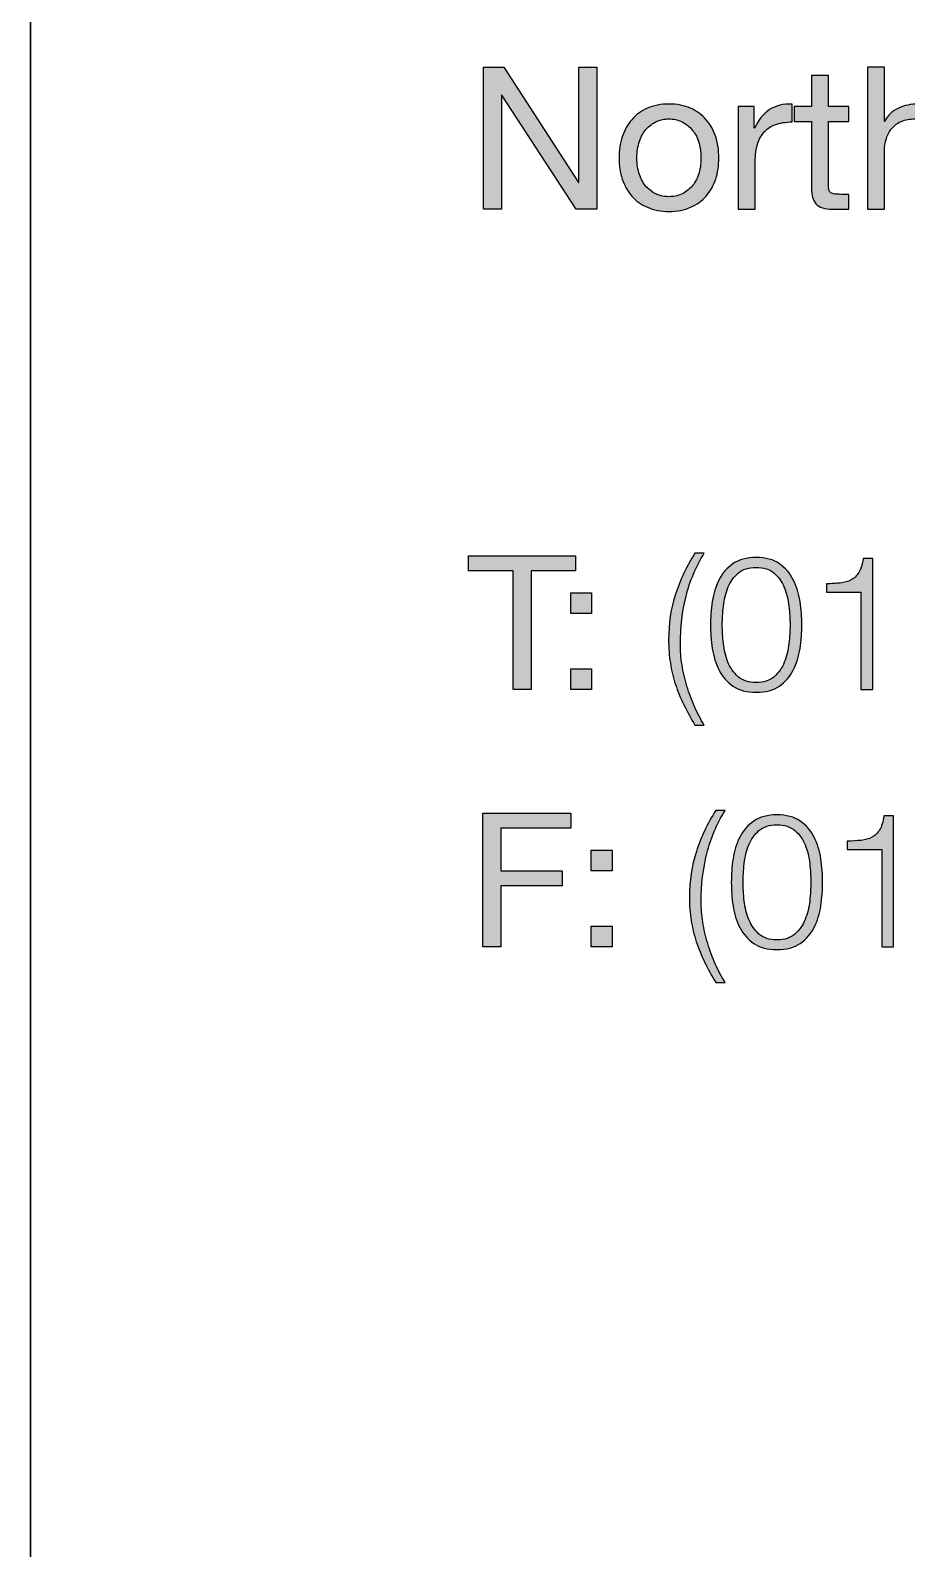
# Paper-space layout 'A1mask (portrait)' of a CAD drawing. Extents: x 0 to 565, y 0 to 805.
# Drawn here: x 385 to 403.16, y 31.46 to 62.92 of the extents above; entities that cross this region are included whole.
import ezdxf
from ezdxf.enums import TextEntityAlignment as Align

# ---------------------------------------------------------------- set-up
doc = ezdxf.new("R2010")
doc.units = 0
doc.layers.get('0').update_dxf_attribs({"linetype": 'CONTINUOUS'})
doc.layers.get('Defpoints').update_dxf_attribs({"linetype": 'CONTINUOUS'})
doc.layers.add('JPP_Mask', color=7, linetype='CONTINUOUS')
doc.styles.add('JPP', font='arial.ttf')

# ---------------------------------------------------------------- blocks, each defined once
blk = doc.blocks.new('A1mask (portrait)')
at = {"true_color": 0x004a91}
blk.add_hatch(color=154, dxfattribs=at).paths.add_polyline_path([(394.807, 62.151), (394.391, 62.151), (394.391, 59.209), (394.762, 59.209), (394.762, 61.57), (394.77, 61.57), (396.307, 59.209), (396.735, 59.209), (396.735, 62.151), (396.364, 62.151), (396.364, 59.765), (396.356, 59.765)])
h = blk.add_hatch(color=154, dxfattribs=at)
edge = h.paths.add_edge_path()
edge.add_spline(control_points=[(401.96, 61.339), (401.96, 61.339), (401.96, 61.03), (401.96, 61.03), (401.96, 61.03), (401.535, 61.03), (401.535, 61.03), (401.535, 61.03), (401.535, 59.708), (401.535, 59.708), (401.535, 59.667), (401.539, 59.634), (401.546, 59.609), (401.552, 59.584), (401.566, 59.565), (401.585, 59.551), (401.604, 59.537), (401.631, 59.529), (401.665, 59.524), (401.7, 59.52), (401.744, 59.518), (401.799, 59.518), (401.799, 59.518), (401.96, 59.518), (401.96, 59.518), (401.96, 59.518), (401.96, 59.209), (401.96, 59.209), (401.96, 59.209), (401.692, 59.209), (401.692, 59.209), (401.601, 59.209), (401.524, 59.215), (401.459, 59.228), (401.395, 59.24), (401.342, 59.263), (401.302, 59.296), (401.263, 59.329), (401.233, 59.375), (401.214, 59.436), (401.195, 59.496), (401.185, 59.576), (401.185, 59.675), (401.185, 59.675), (401.185, 61.03), (401.185, 61.03), (401.185, 61.03), (400.822, 61.03), (400.822, 61.03), (400.822, 61.03), (400.822, 61.339), (400.822, 61.339), (400.822, 61.339), (401.185, 61.339), (401.185, 61.339), (401.185, 61.339), (401.185, 61.978), (401.185, 61.978), (401.185, 61.978), (401.535, 61.978), (401.535, 61.978), (401.535, 61.978), (401.535, 61.339), (401.535, 61.339), (401.535, 61.339), (401.96, 61.339), (401.96, 61.339)], knot_values=[0, 0, 0, 0, 1, 1, 1, 2, 2, 2, 3, 3, 3, 4, 4, 4, 5, 5, 5, 6, 6, 6, 7, 7, 7, 8, 8, 8, 9, 9, 9, 10, 10, 10, 11, 11, 11, 12, 12, 12, 13, 13, 13, 14, 14, 14, 15, 15, 15, 16, 16, 16, 17, 17, 17, 18, 18, 18, 19, 19, 19, 20, 20, 20, 21, 21, 21, 22, 22, 22, 22], degree=3, periodic=0)
h = blk.add_hatch(color=154, dxfattribs=at)
edge = h.paths.add_edge_path()
edge.add_spline(control_points=[(402.697, 62.151), (402.697, 62.151), (402.697, 61.026), (402.697, 61.026), (402.697, 61.026), (402.705, 61.026), (402.705, 61.026), (402.732, 61.092), (402.771, 61.148), (402.821, 61.193), (402.87, 61.239), (402.926, 61.275), (402.988, 61.304), (403.049, 61.333), (403.114, 61.355), (403.181, 61.368), (403.248, 61.382), (403.314, 61.389), (403.377, 61.389), (403.517, 61.389), (403.634, 61.37), (403.727, 61.331), (403.82, 61.292), (403.896, 61.239), (403.954, 61.17), (404.011, 61.102), (404.052, 61.02), (404.075, 60.925), (404.099, 60.83), (404.11, 60.725), (404.11, 60.61), (404.11, 60.61), (404.11, 59.209), (404.11, 59.209), (404.11, 59.209), (403.76, 59.209), (403.76, 59.209), (403.76, 59.209), (403.76, 60.651), (403.76, 60.651), (403.76, 60.783), (403.721, 60.887), (403.645, 60.964), (403.567, 61.041), (403.462, 61.08), (403.327, 61.08), (403.22, 61.08), (403.127, 61.063), (403.049, 61.03), (402.971, 60.998), (402.906, 60.951), (402.854, 60.89), (402.801, 60.83), (402.762, 60.759), (402.736, 60.678), (402.71, 60.597), (402.697, 60.509), (402.697, 60.413), (402.697, 60.413), (402.697, 59.209), (402.697, 59.209), (402.697, 59.209), (402.347, 59.209), (402.347, 59.209), (402.347, 59.209), (402.347, 62.151), (402.347, 62.151), (402.347, 62.151), (402.697, 62.151), (402.697, 62.151)], knot_values=[0, 0, 0, 0, 1, 1, 1, 2, 2, 2, 3, 3, 3, 4, 4, 4, 5, 5, 5, 6, 6, 6, 7, 7, 7, 8, 8, 8, 9, 9, 9, 10, 10, 10, 11, 11, 11, 12, 12, 12, 13, 13, 13, 14, 14, 14, 15, 15, 15, 16, 16, 16, 17, 17, 17, 18, 18, 18, 19, 19, 19, 20, 20, 20, 21, 21, 21, 22, 22, 22, 23, 23, 23, 23], degree=3, periodic=0)
h = blk.add_hatch(color=154, dxfattribs=at)
edge = h.paths.add_edge_path(flags=16)
edge.add_spline(control_points=[(397.619, 59.928), (397.653, 59.828), (397.701, 59.744), (397.761, 59.677), (397.821, 59.61), (397.892, 59.558), (397.973, 59.523), (398.054, 59.487), (398.14, 59.469), (398.231, 59.469), (398.322, 59.469), (398.407, 59.487), (398.488, 59.523), (398.569, 59.558), (398.64, 59.61), (398.7, 59.677), (398.761, 59.744), (398.808, 59.828), (398.843, 59.928), (398.877, 60.029), (398.894, 60.143), (398.894, 60.272), (398.894, 60.401), (398.877, 60.516), (398.843, 60.616), (398.808, 60.716), (398.761, 60.801), (398.7, 60.87), (398.64, 60.938), (398.569, 60.99), (398.488, 61.026), (398.407, 61.062), (398.322, 61.08), (398.231, 61.08), (398.14, 61.08), (398.054, 61.062), (397.973, 61.026), (397.892, 60.99), (397.821, 60.938), (397.761, 60.87), (397.701, 60.801), (397.653, 60.716), (397.619, 60.616), (397.585, 60.516), (397.568, 60.401), (397.568, 60.272), (397.568, 60.143), (397.585, 60.029), (397.619, 59.928)], knot_values=[0, 0, 0, 0, 1, 1, 1, 2, 2, 2, 3, 3, 3, 4, 4, 4, 5, 5, 5, 6, 6, 6, 7, 7, 7, 8, 8, 8, 9, 9, 9, 10, 10, 10, 11, 11, 11, 12, 12, 12, 13, 13, 13, 14, 14, 14, 15, 15, 15, 16, 16, 16, 16], degree=3, periodic=0)
edge = h.paths.add_edge_path()
edge.add_spline(control_points=[(397.263, 60.711), (397.306, 60.847), (397.373, 60.965), (397.46, 61.065), (397.548, 61.166), (397.657, 61.245), (397.786, 61.302), (397.915, 61.36), (398.063, 61.389), (398.231, 61.389), (398.401, 61.389), (398.55, 61.36), (398.678, 61.302), (398.805, 61.245), (398.913, 61.166), (399.001, 61.065), (399.089, 60.965), (399.155, 60.847), (399.199, 60.711), (399.243, 60.575), (399.265, 60.429), (399.265, 60.272), (399.265, 60.116), (399.243, 59.97), (399.199, 59.835), (399.155, 59.701), (399.089, 59.584), (399.001, 59.483), (398.913, 59.383), (398.805, 59.305), (398.678, 59.249), (398.55, 59.192), (398.401, 59.164), (398.231, 59.164), (398.063, 59.164), (397.915, 59.192), (397.786, 59.249), (397.657, 59.305), (397.548, 59.383), (397.46, 59.483), (397.373, 59.584), (397.306, 59.701), (397.263, 59.835), (397.219, 59.97), (397.197, 60.116), (397.197, 60.272), (397.197, 60.429), (397.219, 60.575), (397.263, 60.711)], knot_values=[0, 0, 0, 0, 1, 1, 1, 2, 2, 2, 3, 3, 3, 4, 4, 4, 5, 5, 5, 6, 6, 6, 7, 7, 7, 8, 8, 8, 9, 9, 9, 10, 10, 10, 11, 11, 11, 12, 12, 12, 13, 13, 13, 14, 14, 14, 15, 15, 15, 16, 16, 16, 16], degree=3, periodic=0)
h = blk.add_hatch(color=154, dxfattribs=at)
edge = h.paths.add_edge_path()
edge.add_spline(control_points=[(399.994, 61.339), (399.994, 61.339), (399.994, 60.89), (399.994, 60.89), (399.994, 60.89), (400.003, 60.89), (400.003, 60.89), (400.087, 61.063), (400.192, 61.191), (400.316, 61.274), (400.439, 61.356), (400.596, 61.394), (400.785, 61.389), (400.785, 61.389), (400.785, 61.018), (400.785, 61.018), (400.645, 61.018), (400.526, 60.999), (400.427, 60.96), (400.328, 60.922), (400.248, 60.866), (400.188, 60.791), (400.128, 60.717), (400.084, 60.627), (400.056, 60.521), (400.029, 60.416), (400.015, 60.294), (400.015, 60.157), (400.015, 60.157), (400.015, 59.209), (400.015, 59.209), (400.015, 59.209), (399.665, 59.209), (399.665, 59.209), (399.665, 59.209), (399.665, 61.339), (399.665, 61.339), (399.665, 61.339), (399.994, 61.339), (399.994, 61.339)], knot_values=[0, 0, 0, 0, 1, 1, 1, 2, 2, 2, 3, 3, 3, 4, 4, 4, 5, 5, 5, 6, 6, 6, 7, 7, 7, 8, 8, 8, 9, 9, 9, 10, 10, 10, 11, 11, 11, 12, 12, 12, 13, 13, 13, 13], degree=3, periodic=0)
at = {"true_color": 0x0081c6}
for points in [[(395.373, 51.715), (396.296, 51.715), (396.296, 52.025), (394.081, 52.025), (394.081, 51.715), (395.004, 51.715), (395.004, 49.256), (395.373, 49.256)], [(396.625, 51.261), (396.195, 51.261), (396.195, 50.831), (396.625, 50.831)], [(396.625, 49.687), (396.195, 49.687), (396.195, 49.256), (396.625, 49.256)], [(396.195, 46.693), (394.376, 46.693), (394.376, 43.924), (394.745, 43.924), (394.745, 45.193), (396.016, 45.193), (396.016, 45.503), (394.745, 45.503), (394.745, 46.383), (396.195, 46.383)], [(397.052, 45.929), (396.621, 45.929), (396.621, 45.499), (397.052, 45.499)], [(397.052, 44.355), (396.621, 44.355), (396.621, 43.924), (397.052, 43.924)]]:
    blk.add_hatch(color=142, dxfattribs=at).paths.add_polyline_path(points)
at = {"true_color": 0x004a91}
h = blk.add_hatch(color=154, dxfattribs=at)
edge = h.paths.add_edge_path()
edge.add_spline(control_points=[(398.467, 50.199), (398.467, 50.545), (398.506, 50.876), (398.585, 51.191)], knot_values=[7, 7, 7, 7, 8, 8, 8, 8], degree=3, periodic=0)
edge.add_spline(control_points=[(398.585, 51.191), (398.664, 51.507), (398.79, 51.804), (398.963, 52.083)], knot_values=[6, 6, 6, 6, 7, 7, 7, 7], degree=3, periodic=0)
edge.add_spline(control_points=[(398.963, 52.083), (398.963, 52.083), (398.77, 52.083), (398.77, 52.083), (398.599, 51.817), (398.465, 51.535), (398.368, 51.236), (398.271, 50.937), (398.223, 50.622), (398.223, 50.288)], knot_values=[3, 3, 3, 3, 4, 4, 4, 5, 5, 5, 6, 6, 6, 6], degree=3, periodic=0)
edge.add_spline(control_points=[(398.223, 50.288), (398.223, 50.117), (398.235, 49.957), (398.26, 49.805)], knot_values=[2, 2, 2, 2, 3, 3, 3, 3], degree=3, periodic=0)
edge.add_spline(control_points=[(398.26, 49.805), (398.284, 49.654), (398.32, 49.507), (398.366, 49.365)], knot_values=[1, 1, 1, 1, 2, 2, 2, 2], degree=3, periodic=0)
edge.add_spline(control_points=[(398.366, 49.365), (398.413, 49.223), (398.47, 49.082), (398.539, 48.942)], knot_values=[0, 0, 0, 0, 1, 1, 1, 1], degree=3, periodic=0)
edge.add_spline(control_points=[(398.539, 48.942), (398.607, 48.803), (398.684, 48.662), (398.77, 48.52)], knot_values=[13, 13, 13, 13, 14, 14, 14, 14], degree=3, periodic=0)
edge.add_spline(control_points=[(398.77, 48.52), (398.77, 48.52), (398.963, 48.52), (398.963, 48.52), (398.888, 48.639), (398.821, 48.766), (398.76, 48.904)], knot_values=[11, 11, 11, 11, 12, 12, 12, 13, 13, 13, 13], degree=3, periodic=0)
edge.add_spline(control_points=[(398.76, 48.904), (398.699, 49.041), (398.646, 49.182), (398.603, 49.328)], knot_values=[10, 10, 10, 10, 11, 11, 11, 11], degree=3, periodic=0)
edge.add_spline(control_points=[(398.603, 49.328), (398.559, 49.474), (398.525, 49.621), (398.502, 49.768)], knot_values=[9, 9, 9, 9, 10, 10, 10, 10], degree=3, periodic=0)
edge.add_spline(control_points=[(398.502, 49.768), (398.478, 49.916), (398.467, 50.059), (398.467, 50.199)], knot_values=[8, 8, 8, 8, 9, 9, 9, 9], degree=3, periodic=0)
h = blk.add_hatch(color=154, dxfattribs=at)
edge = h.paths.add_edge_path()
edge.add_spline(control_points=[(400.984, 50.598), (400.984, 50.756), (400.972, 50.917), (400.947, 51.083)], knot_values=[2, 2, 2, 2, 3, 3, 3, 3], degree=3, periodic=0)
edge.add_spline(control_points=[(400.947, 51.083), (400.922, 51.248), (400.876, 51.398), (400.807, 51.533)], knot_values=[1, 1, 1, 1, 2, 2, 2, 2], degree=3, periodic=0)
edge.add_spline(control_points=[(400.807, 51.533), (400.739, 51.667), (400.644, 51.778), (400.52, 51.864)], knot_values=[0, 0, 0, 0, 1, 1, 1, 1], degree=3, periodic=0)
edge.add_spline(control_points=[(400.52, 51.864), (400.398, 51.951), (400.237, 51.994), (400.038, 51.994)], knot_values=[15, 15, 15, 15, 16, 16, 16, 16], degree=3, periodic=0)
edge.add_spline(control_points=[(400.038, 51.994), (399.841, 51.994), (399.681, 51.951), (399.557, 51.864)], knot_values=[14, 14, 14, 14, 15, 15, 15, 15], degree=3, periodic=0)
edge.add_spline(control_points=[(399.557, 51.864), (399.433, 51.778), (399.337, 51.667), (399.268, 51.533), (399.199, 51.398), (399.153, 51.248), (399.128, 51.083)], knot_values=[12, 12, 12, 12, 13, 13, 13, 14, 14, 14, 14], degree=3, periodic=0)
edge.add_spline(control_points=[(399.128, 51.083), (399.104, 50.917), (399.092, 50.755), (399.092, 50.594)], knot_values=[11, 11, 11, 11, 12, 12, 12, 12], degree=3, periodic=0)
edge.add_spline(control_points=[(399.092, 50.594), (399.092, 50.436), (399.104, 50.275), (399.128, 50.109)], knot_values=[10, 10, 10, 10, 11, 11, 11, 11], degree=3, periodic=0)
edge.add_spline(control_points=[(399.128, 50.109), (399.153, 49.944), (399.199, 49.794), (399.268, 49.66), (399.337, 49.525), (399.433, 49.415), (399.557, 49.33)], knot_values=[8, 8, 8, 8, 9, 9, 9, 10, 10, 10, 10], degree=3, periodic=0)
edge.add_spline(control_points=[(399.557, 49.33), (399.681, 49.245), (399.841, 49.202), (400.038, 49.202)], knot_values=[7, 7, 7, 7, 8, 8, 8, 8], degree=3, periodic=0)
edge.add_spline(control_points=[(400.038, 49.202), (400.237, 49.202), (400.398, 49.245), (400.52, 49.33)], knot_values=[6, 6, 6, 6, 7, 7, 7, 7], degree=3, periodic=0)
edge.add_spline(control_points=[(400.52, 49.33), (400.644, 49.415), (400.739, 49.525), (400.807, 49.66)], knot_values=[5, 5, 5, 5, 6, 6, 6, 6], degree=3, periodic=0)
edge.add_spline(control_points=[(400.807, 49.66), (400.876, 49.794), (400.922, 49.944), (400.947, 50.109)], knot_values=[4, 4, 4, 4, 5, 5, 5, 5], degree=3, periodic=0)
edge.add_spline(control_points=[(400.947, 50.109), (400.972, 50.275), (400.984, 50.438), (400.984, 50.598)], knot_values=[3, 3, 3, 3, 4, 4, 4, 4], degree=3, periodic=0)
edge = h.paths.add_edge_path(flags=16)
edge.add_spline(control_points=[(399.336, 50.598), (399.336, 50.714), (399.344, 50.843), (399.359, 50.982)], knot_values=[2, 2, 2, 2, 3, 3, 3, 3], degree=3, periodic=0)
edge.add_spline(control_points=[(399.359, 50.982), (399.375, 51.121), (399.406, 51.251), (399.454, 51.37)], knot_values=[1, 1, 1, 1, 2, 2, 2, 2], degree=3, periodic=0)
edge.add_spline(control_points=[(399.454, 51.37), (399.502, 51.489), (399.572, 51.588), (399.666, 51.668)], knot_values=[0, 0, 0, 0, 1, 1, 1, 1], degree=3, periodic=0)
edge.add_spline(control_points=[(399.666, 51.668), (399.759, 51.749), (399.883, 51.788), (400.038, 51.788)], knot_values=[15, 15, 15, 15, 16, 16, 16, 16], degree=3, periodic=0)
edge.add_spline(control_points=[(400.038, 51.788), (400.193, 51.788), (400.317, 51.749), (400.41, 51.668)], knot_values=[14, 14, 14, 14, 15, 15, 15, 15], degree=3, periodic=0)
edge.add_spline(control_points=[(400.41, 51.668), (400.503, 51.588), (400.573, 51.489), (400.621, 51.37)], knot_values=[13, 13, 13, 13, 14, 14, 14, 14], degree=3, periodic=0)
edge.add_spline(control_points=[(400.621, 51.37), (400.669, 51.251), (400.701, 51.121), (400.716, 50.982)], knot_values=[12, 12, 12, 12, 13, 13, 13, 13], degree=3, periodic=0)
edge.add_spline(control_points=[(400.716, 50.982), (400.732, 50.843), (400.74, 50.714), (400.74, 50.598)], knot_values=[11, 11, 11, 11, 12, 12, 12, 12], degree=3, periodic=0)
edge.add_spline(control_points=[(400.74, 50.598), (400.74, 50.479), (400.732, 50.35), (400.716, 50.212), (400.701, 50.074), (400.669, 49.945), (400.621, 49.824), (400.573, 49.704), (400.503, 49.604), (400.41, 49.524)], knot_values=[8, 8, 8, 8, 9, 9, 9, 10, 10, 10, 11, 11, 11, 11], degree=3, periodic=0)
edge.add_spline(control_points=[(400.41, 49.524), (400.317, 49.444), (400.193, 49.404), (400.038, 49.404)], knot_values=[7, 7, 7, 7, 8, 8, 8, 8], degree=3, periodic=0)
edge.add_spline(control_points=[(400.038, 49.404), (399.883, 49.404), (399.759, 49.444), (399.666, 49.524), (399.572, 49.604), (399.502, 49.704), (399.454, 49.824), (399.406, 49.945), (399.375, 50.074), (399.359, 50.212), (399.344, 50.35), (399.336, 50.479), (399.336, 50.598)], knot_values=[3, 3, 3, 3, 4, 4, 4, 5, 5, 5, 6, 6, 6, 7, 7, 7, 7], degree=3, periodic=0)
h = blk.add_hatch(color=154, dxfattribs=at)
edge = h.paths.add_edge_path()
edge.add_spline(control_points=[(402.453, 50.614), (402.453, 51.292), (402.453, 51.971), (402.453, 51.971), (402.453, 51.971), (402.404, 51.971), (402.354, 51.971)], knot_values=[3.5, 3.5, 3.5, 3.5, 4, 4, 4, 4.5, 4.5, 4.5, 4.5], degree=3, periodic=0)
edge.add_spline(control_points=[(402.354, 51.971), (402.305, 51.971), (402.255, 51.971), (402.255, 51.971), (402.237, 51.847), (402.207, 51.751), (402.164, 51.682), (402.122, 51.613), (402.069, 51.562), (402.005, 51.529)], knot_values=[1, 1, 1, 1, 1.5, 1.5, 1.5, 2.5, 2.5, 2.5, 3.5, 3.5, 3.5, 3.5], degree=3, periodic=0)
edge.add_spline(control_points=[(402.005, 51.529), (401.942, 51.495), (401.867, 51.474), (401.781, 51.465)], knot_values=[0, 0, 0, 0, 1, 1, 1, 1], degree=3, periodic=0)
edge.add_spline(control_points=[(401.781, 51.465), (401.694, 51.456), (401.597, 51.45), (401.492, 51.447)], knot_values=[9, 9, 9, 9, 10, 10, 10, 10], degree=3, periodic=0)
edge.add_spline(control_points=[(401.492, 51.447), (401.492, 51.447), (401.492, 51.273), (401.492, 51.273), (401.492, 51.273), (401.671, 51.273), (401.85, 51.273)], knot_values=[7.5, 7.5, 7.5, 7.5, 8.5, 8.5, 8.5, 9, 9, 9, 9], degree=3, periodic=0)
edge.add_spline(control_points=[(401.85, 51.273), (402.03, 51.273), (402.209, 51.273), (402.209, 51.273), (402.209, 51.273), (402.209, 50.769), (402.209, 50.265)], knot_values=[6.5, 6.5, 6.5, 6.5, 7, 7, 7, 7.5, 7.5, 7.5, 7.5], degree=3, periodic=0)
edge.add_spline(control_points=[(402.209, 50.265), (402.209, 49.761), (402.209, 49.256), (402.209, 49.256), (402.209, 49.256), (402.27, 49.256), (402.331, 49.256)], knot_values=[5.5, 5.5, 5.5, 5.5, 6, 6, 6, 6.5, 6.5, 6.5, 6.5], degree=3, periodic=0)
edge.add_spline(control_points=[(402.331, 49.256), (402.392, 49.256), (402.453, 49.256), (402.453, 49.256), (402.453, 49.256), (402.453, 49.935), (402.453, 50.614)], knot_values=[4.5, 4.5, 4.5, 4.5, 5, 5, 5, 5.5, 5.5, 5.5, 5.5], degree=3, periodic=0)
h = blk.add_hatch(color=154, dxfattribs=at)
edge = h.paths.add_edge_path()
edge.add_spline(control_points=[(398.898, 44.867), (398.898, 45.213), (398.937, 45.544), (399.016, 45.86)], knot_values=[7, 7, 7, 7, 8, 8, 8, 8], degree=3, periodic=0)
edge.add_spline(control_points=[(399.016, 45.86), (399.095, 46.175), (399.221, 46.472), (399.394, 46.751)], knot_values=[6, 6, 6, 6, 7, 7, 7, 7], degree=3, periodic=0)
edge.add_spline(control_points=[(399.394, 46.751), (399.394, 46.751), (399.2, 46.751), (399.2, 46.751), (399.029, 46.485), (398.896, 46.203), (398.799, 45.904), (398.702, 45.605), (398.654, 45.29), (398.654, 44.956)], knot_values=[3, 3, 3, 3, 4, 4, 4, 5, 5, 5, 6, 6, 6, 6], degree=3, periodic=0)
edge.add_spline(control_points=[(398.654, 44.956), (398.654, 44.786), (398.666, 44.625), (398.69, 44.473)], knot_values=[2, 2, 2, 2, 3, 3, 3, 3], degree=3, periodic=0)
edge.add_spline(control_points=[(398.69, 44.473), (398.715, 44.322), (398.751, 44.175), (398.797, 44.033)], knot_values=[1, 1, 1, 1, 2, 2, 2, 2], degree=3, periodic=0)
edge.add_spline(control_points=[(398.797, 44.033), (398.843, 43.891), (398.901, 43.75), (398.969, 43.61)], knot_values=[0, 0, 0, 0, 1, 1, 1, 1], degree=3, periodic=0)
edge.add_spline(control_points=[(398.969, 43.61), (399.038, 43.471), (399.115, 43.33), (399.2, 43.188)], knot_values=[13, 13, 13, 13, 14, 14, 14, 14], degree=3, periodic=0)
edge.add_spline(control_points=[(399.2, 43.188), (399.2, 43.188), (399.394, 43.188), (399.394, 43.188), (399.319, 43.307), (399.251, 43.435), (399.19, 43.572)], knot_values=[11, 11, 11, 11, 12, 12, 12, 13, 13, 13, 13], degree=3, periodic=0)
edge.add_spline(control_points=[(399.19, 43.572), (399.13, 43.709), (399.077, 43.85), (399.034, 43.996)], knot_values=[10, 10, 10, 10, 11, 11, 11, 11], degree=3, periodic=0)
edge.add_spline(control_points=[(399.034, 43.996), (398.99, 44.142), (398.956, 44.289), (398.933, 44.436)], knot_values=[9, 9, 9, 9, 10, 10, 10, 10], degree=3, periodic=0)
edge.add_spline(control_points=[(398.933, 44.436), (398.909, 44.584), (398.898, 44.727), (398.898, 44.867)], knot_values=[8, 8, 8, 8, 9, 9, 9, 9], degree=3, periodic=0)
h = blk.add_hatch(color=154, dxfattribs=at)
edge = h.paths.add_edge_path()
edge.add_spline(control_points=[(401.415, 45.266), (401.415, 45.424), (401.402, 45.586), (401.378, 45.751)], knot_values=[2, 2, 2, 2, 3, 3, 3, 3], degree=3, periodic=0)
edge.add_spline(control_points=[(401.378, 45.751), (401.353, 45.916), (401.307, 46.066), (401.238, 46.201)], knot_values=[1, 1, 1, 1, 2, 2, 2, 2], degree=3, periodic=0)
edge.add_spline(control_points=[(401.238, 46.201), (401.17, 46.335), (401.074, 46.446), (400.951, 46.532)], knot_values=[0, 0, 0, 0, 1, 1, 1, 1], degree=3, periodic=0)
edge.add_spline(control_points=[(400.951, 46.532), (400.829, 46.619), (400.668, 46.662), (400.468, 46.662)], knot_values=[15, 15, 15, 15, 16, 16, 16, 16], degree=3, periodic=0)
edge.add_spline(control_points=[(400.468, 46.662), (400.272, 46.662), (400.112, 46.619), (399.988, 46.532)], knot_values=[14, 14, 14, 14, 15, 15, 15, 15], degree=3, periodic=0)
edge.add_spline(control_points=[(399.988, 46.532), (399.863, 46.446), (399.767, 46.335), (399.699, 46.201), (399.63, 46.066), (399.584, 45.916), (399.559, 45.751)], knot_values=[12, 12, 12, 12, 13, 13, 13, 14, 14, 14, 14], degree=3, periodic=0)
edge.add_spline(control_points=[(399.559, 45.751), (399.534, 45.586), (399.523, 45.423), (399.523, 45.262)], knot_values=[11, 11, 11, 11, 12, 12, 12, 12], degree=3, periodic=0)
edge.add_spline(control_points=[(399.523, 45.262), (399.523, 45.105), (399.534, 44.943), (399.559, 44.777)], knot_values=[10, 10, 10, 10, 11, 11, 11, 11], degree=3, periodic=0)
edge.add_spline(control_points=[(399.559, 44.777), (399.584, 44.612), (399.63, 44.462), (399.699, 44.328), (399.767, 44.193), (399.863, 44.084), (399.988, 43.998)], knot_values=[8, 8, 8, 8, 9, 9, 9, 10, 10, 10, 10], degree=3, periodic=0)
edge.add_spline(control_points=[(399.988, 43.998), (400.112, 43.913), (400.272, 43.87), (400.468, 43.87)], knot_values=[7, 7, 7, 7, 8, 8, 8, 8], degree=3, periodic=0)
edge.add_spline(control_points=[(400.468, 43.87), (400.668, 43.87), (400.829, 43.913), (400.951, 43.998)], knot_values=[6, 6, 6, 6, 7, 7, 7, 7], degree=3, periodic=0)
edge.add_spline(control_points=[(400.951, 43.998), (401.074, 44.084), (401.17, 44.193), (401.238, 44.328)], knot_values=[5, 5, 5, 5, 6, 6, 6, 6], degree=3, periodic=0)
edge.add_spline(control_points=[(401.238, 44.328), (401.307, 44.462), (401.353, 44.612), (401.378, 44.777)], knot_values=[4, 4, 4, 4, 5, 5, 5, 5], degree=3, periodic=0)
edge.add_spline(control_points=[(401.378, 44.777), (401.402, 44.943), (401.415, 45.106), (401.415, 45.266)], knot_values=[3, 3, 3, 3, 4, 4, 4, 4], degree=3, periodic=0)
edge = h.paths.add_edge_path(flags=16)
edge.add_spline(control_points=[(399.767, 45.266), (399.767, 45.382), (399.774, 45.511), (399.79, 45.65)], knot_values=[2, 2, 2, 2, 3, 3, 3, 3], degree=3, periodic=0)
edge.add_spline(control_points=[(399.79, 45.65), (399.806, 45.79), (399.837, 45.919), (399.885, 46.038)], knot_values=[1, 1, 1, 1, 2, 2, 2, 2], degree=3, periodic=0)
edge.add_spline(control_points=[(399.885, 46.038), (399.933, 46.157), (400.003, 46.256), (400.096, 46.336)], knot_values=[0, 0, 0, 0, 1, 1, 1, 1], degree=3, periodic=0)
edge.add_spline(control_points=[(400.096, 46.336), (400.19, 46.417), (400.314, 46.456), (400.468, 46.456)], knot_values=[15, 15, 15, 15, 16, 16, 16, 16], degree=3, periodic=0)
edge.add_spline(control_points=[(400.468, 46.456), (400.624, 46.456), (400.748, 46.417), (400.841, 46.336)], knot_values=[14, 14, 14, 14, 15, 15, 15, 15], degree=3, periodic=0)
edge.add_spline(control_points=[(400.841, 46.336), (400.934, 46.256), (401.004, 46.157), (401.052, 46.038)], knot_values=[13, 13, 13, 13, 14, 14, 14, 14], degree=3, periodic=0)
edge.add_spline(control_points=[(401.052, 46.038), (401.1, 45.919), (401.132, 45.79), (401.147, 45.65)], knot_values=[12, 12, 12, 12, 13, 13, 13, 13], degree=3, periodic=0)
edge.add_spline(control_points=[(401.147, 45.65), (401.163, 45.511), (401.17, 45.382), (401.17, 45.266)], knot_values=[11, 11, 11, 11, 12, 12, 12, 12], degree=3, periodic=0)
edge.add_spline(control_points=[(401.17, 45.266), (401.17, 45.147), (401.163, 45.018), (401.147, 44.88), (401.132, 44.742), (401.1, 44.613), (401.052, 44.493), (401.004, 44.372), (400.934, 44.272), (400.841, 44.192)], knot_values=[8, 8, 8, 8, 9, 9, 9, 10, 10, 10, 11, 11, 11, 11], degree=3, periodic=0)
edge.add_spline(control_points=[(400.841, 44.192), (400.748, 44.112), (400.624, 44.072), (400.468, 44.072)], knot_values=[7, 7, 7, 7, 8, 8, 8, 8], degree=3, periodic=0)
edge.add_spline(control_points=[(400.468, 44.072), (400.314, 44.072), (400.19, 44.112), (400.096, 44.192), (400.003, 44.272), (399.933, 44.372), (399.885, 44.493), (399.837, 44.613), (399.806, 44.742), (399.79, 44.88), (399.774, 45.018), (399.767, 45.147), (399.767, 45.266)], knot_values=[3, 3, 3, 3, 4, 4, 4, 5, 5, 5, 6, 6, 6, 7, 7, 7, 7], degree=3, periodic=0)
h = blk.add_hatch(color=154, dxfattribs=at)
edge = h.paths.add_edge_path()
edge.add_spline(control_points=[(402.884, 45.282), (402.884, 45.96), (402.884, 46.639), (402.884, 46.639), (402.884, 46.639), (402.834, 46.639), (402.785, 46.639)], knot_values=[3.5, 3.5, 3.5, 3.5, 4, 4, 4, 4.5, 4.5, 4.5, 4.5], degree=3, periodic=0)
edge.add_spline(control_points=[(402.785, 46.639), (402.736, 46.639), (402.686, 46.639), (402.686, 46.639), (402.668, 46.515), (402.638, 46.419), (402.595, 46.35), (402.553, 46.281), (402.5, 46.23), (402.436, 46.197)], knot_values=[1, 1, 1, 1, 1.5, 1.5, 1.5, 2.5, 2.5, 2.5, 3.5, 3.5, 3.5, 3.5], degree=3, periodic=0)
edge.add_spline(control_points=[(402.436, 46.197), (402.373, 46.163), (402.298, 46.142), (402.211, 46.133)], knot_values=[0, 0, 0, 0, 1, 1, 1, 1], degree=3, periodic=0)
edge.add_spline(control_points=[(402.211, 46.133), (402.125, 46.124), (402.028, 46.118), (401.923, 46.115)], knot_values=[9, 9, 9, 9, 10, 10, 10, 10], degree=3, periodic=0)
edge.add_spline(control_points=[(401.923, 46.115), (401.923, 46.115), (401.923, 45.941), (401.923, 45.941), (401.923, 45.941), (402.102, 45.941), (402.281, 45.941)], knot_values=[7.5, 7.5, 7.5, 7.5, 8.5, 8.5, 8.5, 9, 9, 9, 9], degree=3, periodic=0)
edge.add_spline(control_points=[(402.281, 45.941), (402.46, 45.941), (402.64, 45.941), (402.64, 45.941), (402.64, 45.941), (402.64, 45.437), (402.64, 44.933)], knot_values=[6.5, 6.5, 6.5, 6.5, 7, 7, 7, 7.5, 7.5, 7.5, 7.5], degree=3, periodic=0)
edge.add_spline(control_points=[(402.64, 44.933), (402.64, 44.429), (402.64, 43.924), (402.64, 43.924), (402.64, 43.924), (402.701, 43.924), (402.762, 43.924)], knot_values=[5.5, 5.5, 5.5, 5.5, 6, 6, 6, 6.5, 6.5, 6.5, 6.5], degree=3, periodic=0)
edge.add_spline(control_points=[(402.762, 43.924), (402.823, 43.924), (402.884, 43.924), (402.884, 43.924), (402.884, 43.924), (402.884, 44.603), (402.884, 45.282)], knot_values=[4.5, 4.5, 4.5, 4.5, 5, 5, 5, 5.5, 5.5, 5.5, 5.5], degree=3, periodic=0)
at = {"color": 154, "true_color": 0x004a91}
blk.add_line((385, 115), (385, 5), dxfattribs=at)
at = {"layer": 'Defpoints'}
blk.add_lwpolyline([(385, 0), (385, 120), (565, 120)], dxfattribs=at)
at = {"layer": 'Defpoints', "color": 154, "true_color": 0x004a91}
blk.add_lwpolyline([(394.807, 62.151), (396.356, 59.765), (396.364, 59.765), (396.364, 62.151), (396.735, 62.151), (396.735, 59.209), (396.307, 59.209), (394.77, 61.57), (394.762, 61.57), (394.762, 59.209), (394.391, 59.209), (394.391, 62.151), (394.807, 62.151)], dxfattribs=at)
at = {"layer": 'Defpoints', "color": 142, "true_color": 0x0081c6}
for points in [[(394.081, 51.715), (394.081, 52.025), (396.296, 52.025), (396.296, 51.715), (395.373, 51.715), (395.373, 49.256), (395.004, 49.256), (395.004, 51.715), (394.081, 51.715)], [(396.195, 50.831), (396.195, 51.261), (396.625, 51.261), (396.625, 50.831), (396.195, 50.831)], [(396.625, 49.687), (396.625, 49.256), (396.195, 49.256), (396.195, 49.687), (396.625, 49.687)], [(396.195, 46.693), (396.195, 46.383), (394.745, 46.383), (394.745, 45.503), (396.016, 45.503), (396.016, 45.193), (394.745, 45.193), (394.745, 43.924), (394.376, 43.924), (394.376, 46.693), (396.195, 46.693)], [(396.621, 45.499), (396.621, 45.929), (397.052, 45.929), (397.052, 45.499), (396.621, 45.499)], [(397.052, 44.355), (397.052, 43.924), (396.621, 43.924), (396.621, 44.355), (397.052, 44.355)]]:
    blk.add_lwpolyline(points, dxfattribs=at)
at = {"layer": 'Defpoints', "color": 154, "true_color": 0x004a91}
for points, knots in [([(401.96, 61.339), (401.96, 61.339), (401.96, 61.03), (401.96, 61.03), (401.96, 61.03), (401.535, 61.03), (401.535, 61.03), (401.535, 61.03), (401.535, 59.708), (401.535, 59.708), (401.535, 59.667), (401.539, 59.634), (401.546, 59.609), (401.552, 59.584), (401.566, 59.565), (401.585, 59.551), (401.604, 59.537), (401.631, 59.529), (401.665, 59.524), (401.7, 59.52), (401.744, 59.518), (401.799, 59.518), (401.799, 59.518), (401.96, 59.518), (401.96, 59.518), (401.96, 59.518), (401.96, 59.209), (401.96, 59.209), (401.96, 59.209), (401.692, 59.209), (401.692, 59.209), (401.601, 59.209), (401.524, 59.215), (401.459, 59.228), (401.395, 59.24), (401.342, 59.263), (401.302, 59.296), (401.263, 59.329), (401.233, 59.375), (401.214, 59.436), (401.195, 59.496), (401.185, 59.576), (401.185, 59.675), (401.185, 59.675), (401.185, 61.03), (401.185, 61.03), (401.185, 61.03), (400.822, 61.03), (400.822, 61.03), (400.822, 61.03), (400.822, 61.339), (400.822, 61.339), (400.822, 61.339), (401.185, 61.339), (401.185, 61.339), (401.185, 61.339), (401.185, 61.978), (401.185, 61.978), (401.185, 61.978), (401.535, 61.978), (401.535, 61.978), (401.535, 61.978), (401.535, 61.339), (401.535, 61.339), (401.535, 61.339), (401.96, 61.339), (401.96, 61.339)], [0, 0, 0, 0, 1, 1, 1, 2, 2, 2, 3, 3, 3, 4, 4, 4, 5, 5, 5, 6, 6, 6, 7, 7, 7, 8, 8, 8, 9, 9, 9, 10, 10, 10, 11, 11, 11, 12, 12, 12, 13, 13, 13, 14, 14, 14, 15, 15, 15, 16, 16, 16, 17, 17, 17, 18, 18, 18, 19, 19, 19, 20, 20, 20, 21, 21, 21, 22, 22, 22, 22]), ([(402.697, 62.151), (402.697, 62.151), (402.697, 61.026), (402.697, 61.026), (402.697, 61.026), (402.705, 61.026), (402.705, 61.026), (402.732, 61.092), (402.771, 61.148), (402.821, 61.193), (402.87, 61.239), (402.926, 61.275), (402.988, 61.304), (403.049, 61.333), (403.114, 61.355), (403.181, 61.368), (403.248, 61.382), (403.314, 61.389), (403.377, 61.389), (403.517, 61.389), (403.634, 61.37), (403.727, 61.331), (403.82, 61.292), (403.896, 61.239), (403.954, 61.17), (404.011, 61.102), (404.052, 61.02), (404.075, 60.925), (404.099, 60.83), (404.11, 60.725), (404.11, 60.61), (404.11, 60.61), (404.11, 59.209), (404.11, 59.209), (404.11, 59.209), (403.76, 59.209), (403.76, 59.209), (403.76, 59.209), (403.76, 60.651), (403.76, 60.651), (403.76, 60.783), (403.721, 60.887), (403.645, 60.964), (403.567, 61.041), (403.462, 61.08), (403.327, 61.08), (403.22, 61.08), (403.127, 61.063), (403.049, 61.03), (402.971, 60.998), (402.906, 60.951), (402.854, 60.89), (402.801, 60.83), (402.762, 60.759), (402.736, 60.678), (402.71, 60.597), (402.697, 60.509), (402.697, 60.413), (402.697, 60.413), (402.697, 59.209), (402.697, 59.209), (402.697, 59.209), (402.347, 59.209), (402.347, 59.209), (402.347, 59.209), (402.347, 62.151), (402.347, 62.151), (402.347, 62.151), (402.697, 62.151), (402.697, 62.151)], [0, 0, 0, 0, 1, 1, 1, 2, 2, 2, 3, 3, 3, 4, 4, 4, 5, 5, 5, 6, 6, 6, 7, 7, 7, 8, 8, 8, 9, 9, 9, 10, 10, 10, 11, 11, 11, 12, 12, 12, 13, 13, 13, 14, 14, 14, 15, 15, 15, 16, 16, 16, 17, 17, 17, 18, 18, 18, 19, 19, 19, 20, 20, 20, 21, 21, 21, 22, 22, 22, 23, 23, 23, 23]), ([(397.263, 60.711), (397.306, 60.847), (397.373, 60.965), (397.46, 61.065), (397.548, 61.166), (397.657, 61.245), (397.786, 61.302), (397.915, 61.36), (398.063, 61.389), (398.231, 61.389), (398.401, 61.389), (398.55, 61.36), (398.678, 61.302), (398.805, 61.245), (398.913, 61.166), (399.001, 61.065), (399.089, 60.965), (399.155, 60.847), (399.199, 60.711), (399.243, 60.575), (399.265, 60.429), (399.265, 60.272), (399.265, 60.116), (399.243, 59.97), (399.199, 59.835), (399.155, 59.701), (399.089, 59.584), (399.001, 59.483), (398.913, 59.383), (398.805, 59.305), (398.678, 59.249), (398.55, 59.192), (398.401, 59.164), (398.231, 59.164), (398.063, 59.164), (397.915, 59.192), (397.786, 59.249), (397.657, 59.305), (397.548, 59.383), (397.46, 59.483), (397.373, 59.584), (397.306, 59.701), (397.263, 59.835), (397.219, 59.97), (397.197, 60.116), (397.197, 60.272), (397.197, 60.429), (397.219, 60.575), (397.263, 60.711)], [0, 0, 0, 0, 1, 1, 1, 2, 2, 2, 3, 3, 3, 4, 4, 4, 5, 5, 5, 6, 6, 6, 7, 7, 7, 8, 8, 8, 9, 9, 9, 10, 10, 10, 11, 11, 11, 12, 12, 12, 13, 13, 13, 14, 14, 14, 15, 15, 15, 16, 16, 16, 16]), ([(399.994, 61.339), (399.994, 61.339), (399.994, 60.89), (399.994, 60.89), (399.994, 60.89), (400.003, 60.89), (400.003, 60.89), (400.087, 61.063), (400.192, 61.191), (400.316, 61.274), (400.439, 61.356), (400.596, 61.394), (400.785, 61.389), (400.785, 61.389), (400.785, 61.018), (400.785, 61.018), (400.645, 61.018), (400.526, 60.999), (400.427, 60.96), (400.328, 60.922), (400.248, 60.866), (400.188, 60.791), (400.128, 60.717), (400.084, 60.627), (400.056, 60.521), (400.029, 60.416), (400.015, 60.294), (400.015, 60.157), (400.015, 60.157), (400.015, 59.209), (400.015, 59.209), (400.015, 59.209), (399.665, 59.209), (399.665, 59.209), (399.665, 59.209), (399.665, 61.339), (399.665, 61.339), (399.665, 61.339), (399.994, 61.339), (399.994, 61.339)], [0, 0, 0, 0, 1, 1, 1, 2, 2, 2, 3, 3, 3, 4, 4, 4, 5, 5, 5, 6, 6, 6, 7, 7, 7, 8, 8, 8, 9, 9, 9, 10, 10, 10, 11, 11, 11, 12, 12, 12, 13, 13, 13, 13]), ([(397.619, 59.928), (397.653, 59.828), (397.701, 59.744), (397.761, 59.677), (397.821, 59.61), (397.892, 59.558), (397.973, 59.523), (398.054, 59.487), (398.14, 59.469), (398.231, 59.469), (398.322, 59.469), (398.407, 59.487), (398.488, 59.523), (398.569, 59.558), (398.64, 59.61), (398.7, 59.677), (398.761, 59.744), (398.808, 59.828), (398.843, 59.928), (398.877, 60.029), (398.894, 60.143), (398.894, 60.272), (398.894, 60.401), (398.877, 60.516), (398.843, 60.616), (398.808, 60.716), (398.761, 60.801), (398.7, 60.87), (398.64, 60.938), (398.569, 60.99), (398.488, 61.026), (398.407, 61.062), (398.322, 61.08), (398.231, 61.08), (398.14, 61.08), (398.054, 61.062), (397.973, 61.026), (397.892, 60.99), (397.821, 60.938), (397.761, 60.87), (397.701, 60.801), (397.653, 60.716), (397.619, 60.616), (397.585, 60.516), (397.568, 60.401), (397.568, 60.272), (397.568, 60.143), (397.585, 60.029), (397.619, 59.928)], [0, 0, 0, 0, 1, 1, 1, 2, 2, 2, 3, 3, 3, 4, 4, 4, 5, 5, 5, 6, 6, 6, 7, 7, 7, 8, 8, 8, 9, 9, 9, 10, 10, 10, 11, 11, 11, 12, 12, 12, 13, 13, 13, 14, 14, 14, 15, 15, 15, 16, 16, 16, 16]), ([(398.539, 48.942), (398.47, 49.082), (398.413, 49.223), (398.366, 49.365), (398.32, 49.507), (398.284, 49.654), (398.26, 49.805), (398.235, 49.957), (398.223, 50.117), (398.223, 50.288), (398.223, 50.622), (398.271, 50.937), (398.368, 51.236), (398.465, 51.535), (398.599, 51.817), (398.77, 52.083), (398.77, 52.083), (398.963, 52.083), (398.963, 52.083), (398.79, 51.804), (398.664, 51.507), (398.585, 51.191), (398.506, 50.876), (398.467, 50.545), (398.467, 50.199), (398.467, 50.059), (398.478, 49.916), (398.502, 49.768), (398.525, 49.621), (398.559, 49.474), (398.603, 49.328), (398.646, 49.182), (398.699, 49.041), (398.76, 48.904), (398.821, 48.766), (398.888, 48.639), (398.963, 48.52), (398.963, 48.52), (398.77, 48.52), (398.77, 48.52), (398.684, 48.662), (398.607, 48.803), (398.539, 48.942)], [0, 0, 0, 0, 1, 1, 1, 2, 2, 2, 3, 3, 3, 4, 4, 4, 5, 5, 5, 6, 6, 6, 7, 7, 7, 8, 8, 8, 9, 9, 9, 10, 10, 10, 11, 11, 11, 12, 12, 12, 13, 13, 13, 14, 14, 14, 14]), ([(400.52, 51.864), (400.644, 51.778), (400.739, 51.667), (400.807, 51.533), (400.876, 51.398), (400.922, 51.248), (400.947, 51.083), (400.972, 50.917), (400.984, 50.756), (400.984, 50.598), (400.984, 50.438), (400.972, 50.275), (400.947, 50.109), (400.922, 49.944), (400.876, 49.794), (400.807, 49.66), (400.739, 49.525), (400.644, 49.415), (400.52, 49.33), (400.398, 49.245), (400.237, 49.202), (400.038, 49.202), (399.841, 49.202), (399.681, 49.245), (399.557, 49.33), (399.433, 49.415), (399.337, 49.525), (399.268, 49.66), (399.199, 49.794), (399.153, 49.944), (399.128, 50.109), (399.104, 50.275), (399.092, 50.436), (399.092, 50.594), (399.092, 50.755), (399.104, 50.917), (399.128, 51.083), (399.153, 51.248), (399.199, 51.398), (399.268, 51.533), (399.337, 51.667), (399.433, 51.778), (399.557, 51.864), (399.681, 51.951), (399.841, 51.994), (400.038, 51.994), (400.237, 51.994), (400.398, 51.951), (400.52, 51.864)], [0, 0, 0, 0, 1, 1, 1, 2, 2, 2, 3, 3, 3, 4, 4, 4, 5, 5, 5, 6, 6, 6, 7, 7, 7, 8, 8, 8, 9, 9, 9, 10, 10, 10, 11, 11, 11, 12, 12, 12, 13, 13, 13, 14, 14, 14, 15, 15, 15, 16, 16, 16, 16]), ([(401.781, 51.465), (401.867, 51.474), (401.942, 51.495), (402.005, 51.529), (402.069, 51.562), (402.122, 51.613), (402.164, 51.682), (402.207, 51.751), (402.237, 51.847), (402.255, 51.971), (402.255, 51.971), (402.453, 51.971), (402.453, 51.971), (402.453, 51.971), (402.453, 49.256), (402.453, 49.256), (402.453, 49.256), (402.209, 49.256), (402.209, 49.256), (402.209, 49.256), (402.209, 51.273), (402.209, 51.273), (402.209, 51.273), (401.492, 51.273), (401.492, 51.273), (401.492, 51.273), (401.492, 51.447), (401.492, 51.447), (401.597, 51.45), (401.694, 51.456), (401.781, 51.465)], [0, 0, 0, 0, 1, 1, 1, 2, 2, 2, 3, 3, 3, 4, 4, 4, 5, 5, 5, 6, 6, 6, 7, 7, 7, 8, 8, 8, 9, 9, 9, 10, 10, 10, 10]), ([(399.666, 51.668), (399.572, 51.588), (399.502, 51.489), (399.454, 51.37), (399.406, 51.251), (399.375, 51.121), (399.359, 50.982), (399.344, 50.843), (399.336, 50.714), (399.336, 50.598), (399.336, 50.479), (399.344, 50.35), (399.359, 50.212), (399.375, 50.074), (399.406, 49.945), (399.454, 49.824), (399.502, 49.704), (399.572, 49.604), (399.666, 49.524), (399.759, 49.444), (399.883, 49.404), (400.038, 49.404), (400.193, 49.404), (400.317, 49.444), (400.41, 49.524), (400.503, 49.604), (400.573, 49.704), (400.621, 49.824), (400.669, 49.945), (400.701, 50.074), (400.716, 50.212), (400.732, 50.35), (400.74, 50.479), (400.74, 50.598), (400.74, 50.714), (400.732, 50.843), (400.716, 50.982), (400.701, 51.121), (400.669, 51.251), (400.621, 51.37), (400.573, 51.489), (400.503, 51.588), (400.41, 51.668), (400.317, 51.749), (400.193, 51.788), (400.038, 51.788), (399.883, 51.788), (399.759, 51.749), (399.666, 51.668)], [0, 0, 0, 0, 1, 1, 1, 2, 2, 2, 3, 3, 3, 4, 4, 4, 5, 5, 5, 6, 6, 6, 7, 7, 7, 8, 8, 8, 9, 9, 9, 10, 10, 10, 11, 11, 11, 12, 12, 12, 13, 13, 13, 14, 14, 14, 15, 15, 15, 16, 16, 16, 16]), ([(398.969, 43.61), (398.901, 43.75), (398.843, 43.891), (398.797, 44.033), (398.751, 44.175), (398.715, 44.322), (398.69, 44.473), (398.666, 44.625), (398.654, 44.786), (398.654, 44.956), (398.654, 45.29), (398.702, 45.605), (398.799, 45.904), (398.896, 46.203), (399.029, 46.485), (399.2, 46.751), (399.2, 46.751), (399.394, 46.751), (399.394, 46.751), (399.221, 46.472), (399.095, 46.175), (399.016, 45.86), (398.937, 45.544), (398.898, 45.213), (398.898, 44.867), (398.898, 44.727), (398.909, 44.584), (398.933, 44.436), (398.956, 44.289), (398.99, 44.142), (399.034, 43.996), (399.077, 43.85), (399.13, 43.709), (399.19, 43.572), (399.251, 43.435), (399.319, 43.307), (399.394, 43.188), (399.394, 43.188), (399.2, 43.188), (399.2, 43.188), (399.115, 43.33), (399.038, 43.471), (398.969, 43.61)], [0, 0, 0, 0, 1, 1, 1, 2, 2, 2, 3, 3, 3, 4, 4, 4, 5, 5, 5, 6, 6, 6, 7, 7, 7, 8, 8, 8, 9, 9, 9, 10, 10, 10, 11, 11, 11, 12, 12, 12, 13, 13, 13, 14, 14, 14, 14]), ([(400.951, 46.532), (401.074, 46.446), (401.17, 46.335), (401.238, 46.201), (401.307, 46.066), (401.353, 45.916), (401.378, 45.751), (401.402, 45.586), (401.415, 45.424), (401.415, 45.266), (401.415, 45.106), (401.402, 44.943), (401.378, 44.777), (401.353, 44.612), (401.307, 44.462), (401.238, 44.328), (401.17, 44.193), (401.074, 44.084), (400.951, 43.998), (400.829, 43.913), (400.668, 43.87), (400.468, 43.87), (400.272, 43.87), (400.112, 43.913), (399.988, 43.998), (399.863, 44.084), (399.767, 44.193), (399.699, 44.328), (399.63, 44.462), (399.584, 44.612), (399.559, 44.777), (399.534, 44.943), (399.523, 45.105), (399.523, 45.262), (399.523, 45.423), (399.534, 45.586), (399.559, 45.751), (399.584, 45.916), (399.63, 46.066), (399.699, 46.201), (399.767, 46.335), (399.863, 46.446), (399.988, 46.532), (400.112, 46.619), (400.272, 46.662), (400.468, 46.662), (400.668, 46.662), (400.829, 46.619), (400.951, 46.532)], [0, 0, 0, 0, 1, 1, 1, 2, 2, 2, 3, 3, 3, 4, 4, 4, 5, 5, 5, 6, 6, 6, 7, 7, 7, 8, 8, 8, 9, 9, 9, 10, 10, 10, 11, 11, 11, 12, 12, 12, 13, 13, 13, 14, 14, 14, 15, 15, 15, 16, 16, 16, 16]), ([(402.211, 46.133), (402.298, 46.142), (402.373, 46.163), (402.436, 46.197), (402.5, 46.23), (402.553, 46.281), (402.595, 46.35), (402.638, 46.419), (402.668, 46.515), (402.686, 46.639), (402.686, 46.639), (402.884, 46.639), (402.884, 46.639), (402.884, 46.639), (402.884, 43.924), (402.884, 43.924), (402.884, 43.924), (402.64, 43.924), (402.64, 43.924), (402.64, 43.924), (402.64, 45.941), (402.64, 45.941), (402.64, 45.941), (401.923, 45.941), (401.923, 45.941), (401.923, 45.941), (401.923, 46.115), (401.923, 46.115), (402.028, 46.118), (402.125, 46.124), (402.211, 46.133)], [0, 0, 0, 0, 1, 1, 1, 2, 2, 2, 3, 3, 3, 4, 4, 4, 5, 5, 5, 6, 6, 6, 7, 7, 7, 8, 8, 8, 9, 9, 9, 10, 10, 10, 10]), ([(400.096, 46.336), (400.003, 46.256), (399.933, 46.157), (399.885, 46.038), (399.837, 45.919), (399.806, 45.79), (399.79, 45.65), (399.774, 45.511), (399.767, 45.382), (399.767, 45.266), (399.767, 45.147), (399.774, 45.018), (399.79, 44.88), (399.806, 44.742), (399.837, 44.613), (399.885, 44.493), (399.933, 44.372), (400.003, 44.272), (400.096, 44.192), (400.19, 44.112), (400.314, 44.072), (400.468, 44.072), (400.624, 44.072), (400.748, 44.112), (400.841, 44.192), (400.934, 44.272), (401.004, 44.372), (401.052, 44.493), (401.1, 44.613), (401.132, 44.742), (401.147, 44.88), (401.163, 45.018), (401.17, 45.147), (401.17, 45.266), (401.17, 45.382), (401.163, 45.511), (401.147, 45.65), (401.132, 45.79), (401.1, 45.919), (401.052, 46.038), (401.004, 46.157), (400.934, 46.256), (400.841, 46.336), (400.748, 46.417), (400.624, 46.456), (400.468, 46.456), (400.314, 46.456), (400.19, 46.417), (400.096, 46.336)], [0, 0, 0, 0, 1, 1, 1, 2, 2, 2, 3, 3, 3, 4, 4, 4, 5, 5, 5, 6, 6, 6, 7, 7, 7, 8, 8, 8, 9, 9, 9, 10, 10, 10, 11, 11, 11, 12, 12, 12, 13, 13, 13, 14, 14, 14, 15, 15, 15, 16, 16, 16, 16])]:
    blk.add_open_spline(points, degree=3, knots=knots, dxfattribs=at)
at = {"color": 7, "style": 'JPP'}
for tag, p in [('Client', (498, 115)), ('Project1', (498, 90)), ('Project2', (498, 82.5)), ('Project3', (498, 75)), ('Title1', (498, 57.5)), ('Title2', (498, 50)), ('Title3', (498, 42.5)), ('Status', (390, 7.5))]:
    blk.add_attdef(tag, text='', height=3.5, dxfattribs=at).set_placement(p, align=Align.MIDDLE_LEFT)
at = {"color": 2, "style": 'JPP'}
for tag, p in [('Scale', (417.5, 25)), ('Drawn', (462.5, 25)), ('Checked', (507.5, 25)), ('Date', (552.5, 25))]:
    blk.add_attdef(tag, text='', height=2, dxfattribs=at).set_placement(p, align=Align.MIDDLE_CENTER)
at = {"color": 6, "style": 'JPP'}
for tag, p in [('Ref', (480, 7.5)), ('DrgNo.', (522, 7.5))]:
    blk.add_attdef(tag, text='', height=4, dxfattribs=at).set_placement(p, align=Align.MIDDLE_LEFT)
blk.add_attdef('Rev', text='', height=4, dxfattribs=at).set_placement((556.275, 7.5), align=Align.MIDDLE_CENTER)

psp = doc.layouts.new('A1mask (portrait)')

# ---------------------------------------------------------------- block references
at = {"layer": 'JPP_Mask'}
psp.add_blockref('A1mask (portrait)', (0, 0), dxfattribs=at)

doc.saveas('drawing.dxf')
